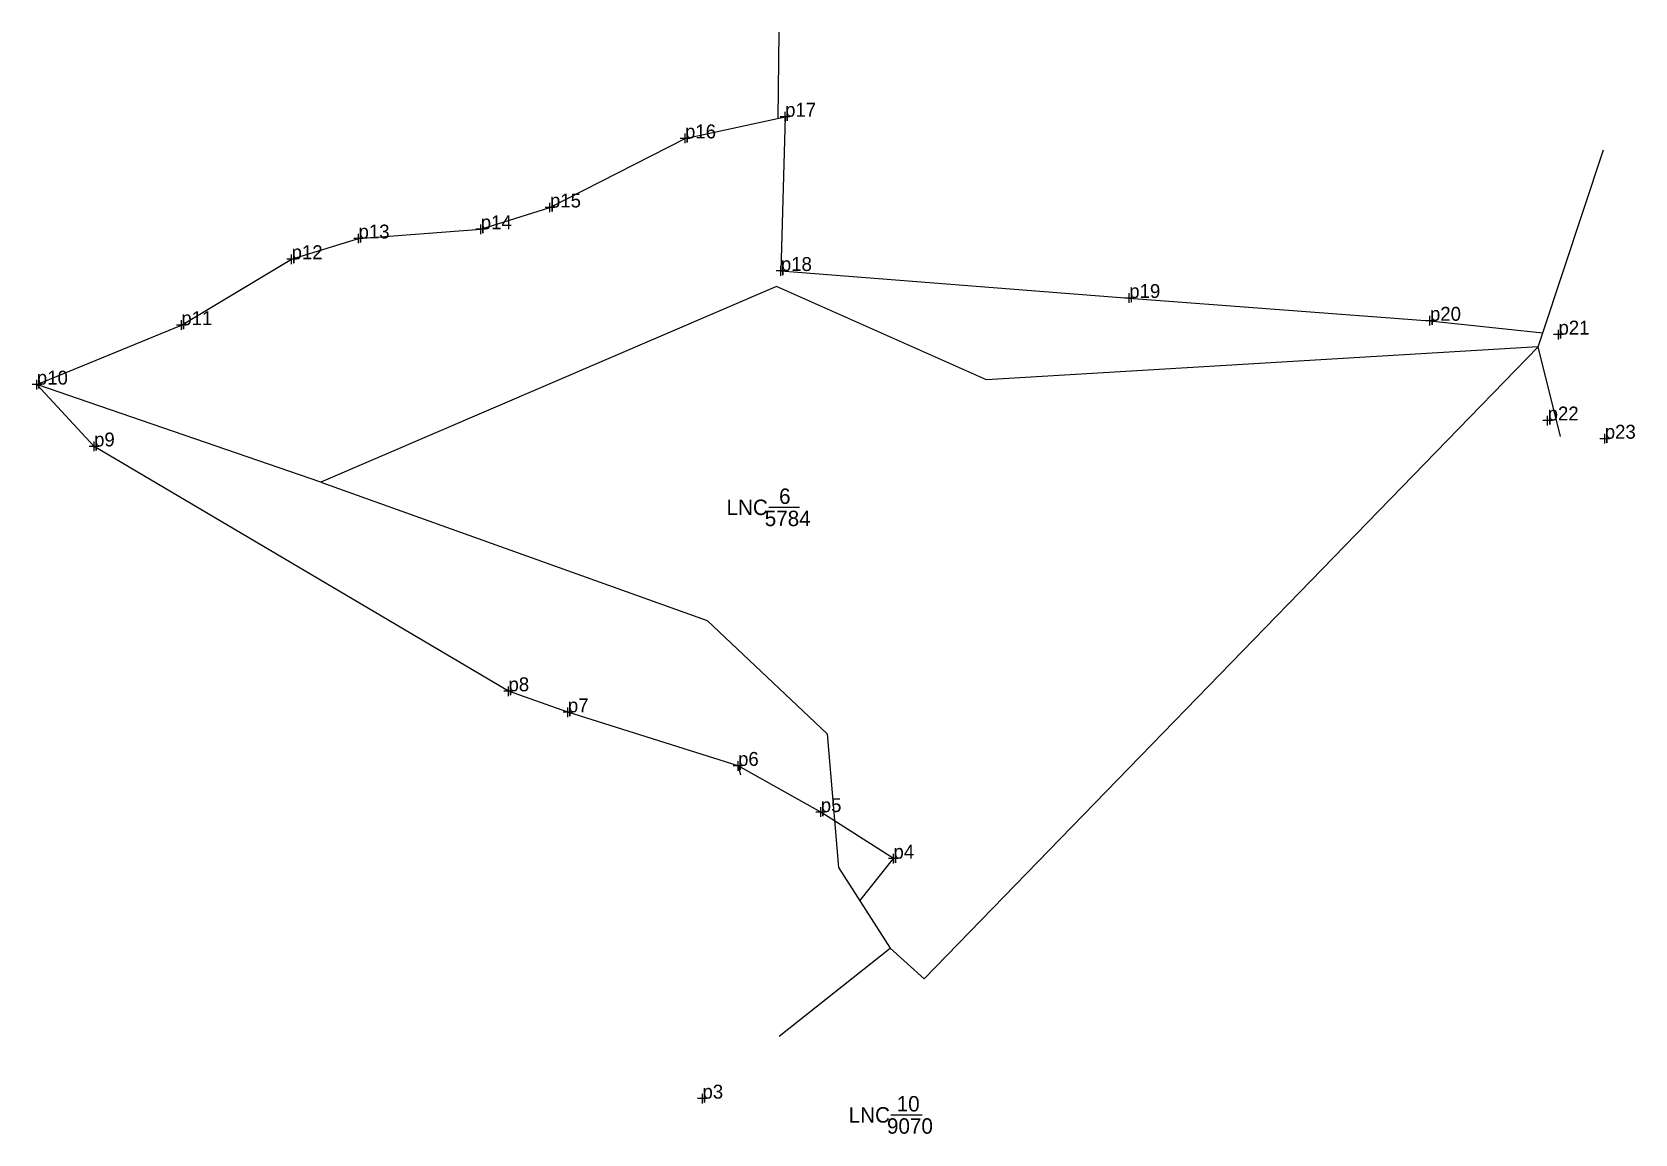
# Model space of a CAD drawing. Extents: x 536259 to 538073, y 1837033 to 1838451.
# Drawn here: x 537865.4 to 538073.1, y 1838307.8 to 1838450.5 of the extents above.
import ezdxf

# ---------------------------------------------------------------- set-up
doc = ezdxf.new("R2010")
doc.units = 0
for name, color, linetype in [('Level 10', 7, 'Continuous'), ('Level 12', 7, 'Continuous'), ('Level 13', 7, 'Continuous'), ('Level 16', 7, 'Continuous'), ('Level 20', 7, 'Continuous'), ('Level 54', 7, 'Continuous'), ('Level 7', 7, 'Continuous')]:
    doc.layers.add(name, color=color, linetype=linetype)

msp = doc.modelspace()

# ---------------------------------------------------------------- linework, layer by layer
at = {"layer": 'Level 10'}
for p, q in [((537950.01, 1838436.74), (537962.98, 1838439.55)), ((537962.98, 1838439.55), (537962.43, 1838419.56)), ((537932.51, 1838427.79), (537950.01, 1838436.74)), ((537923.54, 1838424.97), (537932.51, 1838427.79)), ((537907.7, 1838423.77), (537923.54, 1838424.97)), ((537899.03, 1838421.09), (537907.7, 1838423.77)), ((537884.74, 1838412.55), (537899.03, 1838421.09)), ((537962.43, 1838419.56), (538007.58, 1838416.06)), ((538007.58, 1838416.06), (538046.55, 1838413.11)), ((537866.02, 1838404.84), (537884.74, 1838412.55)), ((538046.55, 1838413.11), (538061.16, 1838411.54)), ((538060.56, 1838409.73), (538061.16, 1838411.54)), ((537873.43, 1838396.83), (537866.02, 1838404.84)), ((537902.8, 1838392.21), (537866.02, 1838404.84)), ((537927.13, 1838365.11), (537873.43, 1838396.83)), ((537934.83, 1838362.38), (537927.13, 1838365.11)), ((537956.88, 1838355.44), (537934.83, 1838362.38)), ((537956.88, 1838355.44), (537957.22, 1838354.29)), ((537967.6, 1838349.45), (537956.88, 1838355.44)), ((537977.02, 1838343.42), (537967.6, 1838349.45))]:
    msp.add_line(p, q, dxfattribs=at)
msp.add_lwpolyline([(537972.67, 1838337.95), (537977.02, 1838343.42)], dxfattribs=at)
at = {"layer": 'Level 13'}
for points in [[(537960.85, 1838388.95), (537964.86, 1838388.95)], [(537976.68, 1838310.23), (537980.72, 1838310.23)]]:
    msp.add_lwpolyline(points, dxfattribs=at)
at = {"layer": 'Level 16'}
for p, q in [((538061.16, 1838411.53), (538069.03, 1838435.24)), ((538063.47, 1838398.12), (538060.56, 1838409.73))]:
    msp.add_line(p, q, dxfattribs=at)
at = {"layer": 'Level 20'}
for p, q in [((537989.1, 1838405.44), (537961.87, 1838417.57)), ((537981.01, 1838327.84), (538060.56, 1838409.73)), ((538060.56, 1838409.73), (537989.1, 1838405.44)), ((537976.59, 1838331.8), (537981.01, 1838327.84))]:
    msp.add_line(p, q, dxfattribs=at)
msp.add_lwpolyline([(537961.87, 1838417.57), (537902.8, 1838392.21), (537952.86, 1838374.28), (537968.45, 1838359.57), (537969.9, 1838342.29), (537976.59, 1838331.8)], dxfattribs=at)
at = {"layer": 'Level 54'}
for p, q in [((537962.08, 1838439.36), (537962.19, 1838450.52)), ((537962.22, 1838320.43), (537976.59, 1838331.8))]:
    msp.add_line(p, q, dxfattribs=at)
at = {"layer": 'Level 7'}
for p, q in [((537963.6, 1838439.55), (537962.35, 1838439.55)), ((537962.97, 1838438.93), (537962.97, 1838440.17)), ((537950.01, 1838436.12), (537950.01, 1838437.37)), ((537950.63, 1838436.74), (537949.38, 1838436.74)), ((537933.13, 1838427.79), (537931.89, 1838427.79)), ((537932.51, 1838427.17), (537932.51, 1838428.41)), ((537924.16, 1838424.97), (537922.92, 1838424.97)), ((537923.54, 1838424.35), (537923.54, 1838425.59)), ((537908.32, 1838423.77), (537907.07, 1838423.77)), ((537907.7, 1838423.15), (537907.7, 1838424.39)), ((537899.66, 1838421.09), (537898.41, 1838421.09)), ((537899.03, 1838420.46), (537899.03, 1838421.71)), ((537963.05, 1838419.56), (537961.81, 1838419.56)), ((537962.43, 1838418.94), (537962.43, 1838420.19)), ((538007.58, 1838415.44), (538007.58, 1838416.68)), ((538008.2, 1838416.06), (538006.96, 1838416.06)), ((537885.37, 1838412.55), (537884.12, 1838412.55)), ((537884.74, 1838411.92), (537884.74, 1838413.17)), ((538047.17, 1838413.11), (538045.92, 1838413.11)), ((538046.55, 1838412.49), (538046.55, 1838413.73)), ((538063.82, 1838411.32), (538062.57, 1838411.32)), ((538063.2, 1838410.7), (538063.2, 1838411.95)), ((537866.64, 1838404.84), (537865.39, 1838404.84)), ((537866.02, 1838404.22), (537866.02, 1838405.46)), ((538062.42, 1838400.19), (538061.18, 1838400.19)), ((538061.8, 1838399.56), (538061.8, 1838400.81)), ((538069.83, 1838397.83), (538068.58, 1838397.83)), ((538069.2, 1838397.2), (538069.2, 1838398.45)), ((537874.05, 1838396.83), (537872.81, 1838396.83)), ((537873.43, 1838396.2), (537873.43, 1838397.45)), ((537927.76, 1838365.11), (537926.51, 1838365.11)), ((537927.13, 1838364.49), (537927.13, 1838365.73)), ((537934.83, 1838361.75), (537934.83, 1838363)), ((537935.45, 1838362.38), (537934.2, 1838362.38)), ((537957.51, 1838355.44), (537956.26, 1838355.44)), ((537956.88, 1838354.81), (537956.88, 1838356.06)), ((537967.6, 1838348.83), (537967.6, 1838350.08)), ((537968.23, 1838349.45), (537966.98, 1838349.45)), ((537977.02, 1838342.79), (537977.02, 1838344.04)), ((537977.64, 1838343.42), (537976.39, 1838343.42)), ((537952.27, 1838311.71), (537952.27, 1838312.96)), ((537952.89, 1838312.33), (537951.64, 1838312.33))]:
    msp.add_line(p, q, dxfattribs=at)

# ---------------------------------------------------------------- texts
at = {"layer": 'Level 12'}
for s, p in [('p17', (537962.98, 1838439.55)), ('p16', (537950.01, 1838436.74)), ('p15', (537932.51, 1838427.79)), ('p13', (537907.7, 1838423.77)), ('p14', (537923.54, 1838424.97)), ('p12', (537899.03, 1838421.09)), ('p18', (537962.43, 1838419.56)), ('p19', (538007.58, 1838416.06)), ('p11', (537884.74, 1838412.55)), ('p20', (538046.55, 1838413.11)), ('p21', (538063.2, 1838411.32)), ('p10', (537866.02, 1838404.84)), ('p22', (538061.8, 1838400.19)), ('p9', (537873.43, 1838396.83)), ('p23', (538069.2, 1838397.83)), ('p8', (537927.13, 1838365.11)), ('p7', (537934.83, 1838362.38)), ('p6', (537956.88, 1838355.44)), ('p5', (537967.6, 1838349.45)), ('p4', (537977.02, 1838343.42)), ('p3', (537952.27, 1838312.33))]:
    msp.add_text(s, height=1.8, dxfattribs=at).set_placement(p)
at = {"layer": 'Level 13'}
for s, p in [('LNC ', (537955.39, 1838387.94)), ('6', (537962.2, 1838389.38)), ('5784', (537960.34, 1838386.5)), ('10', (537977.44, 1838310.66)), ('LNC ', (537971.22, 1838309.22)), ('9070', (537976.18, 1838307.78))]:
    msp.add_text(s, height=2, dxfattribs=at).set_placement(p)

doc.saveas('drawing.dxf')
